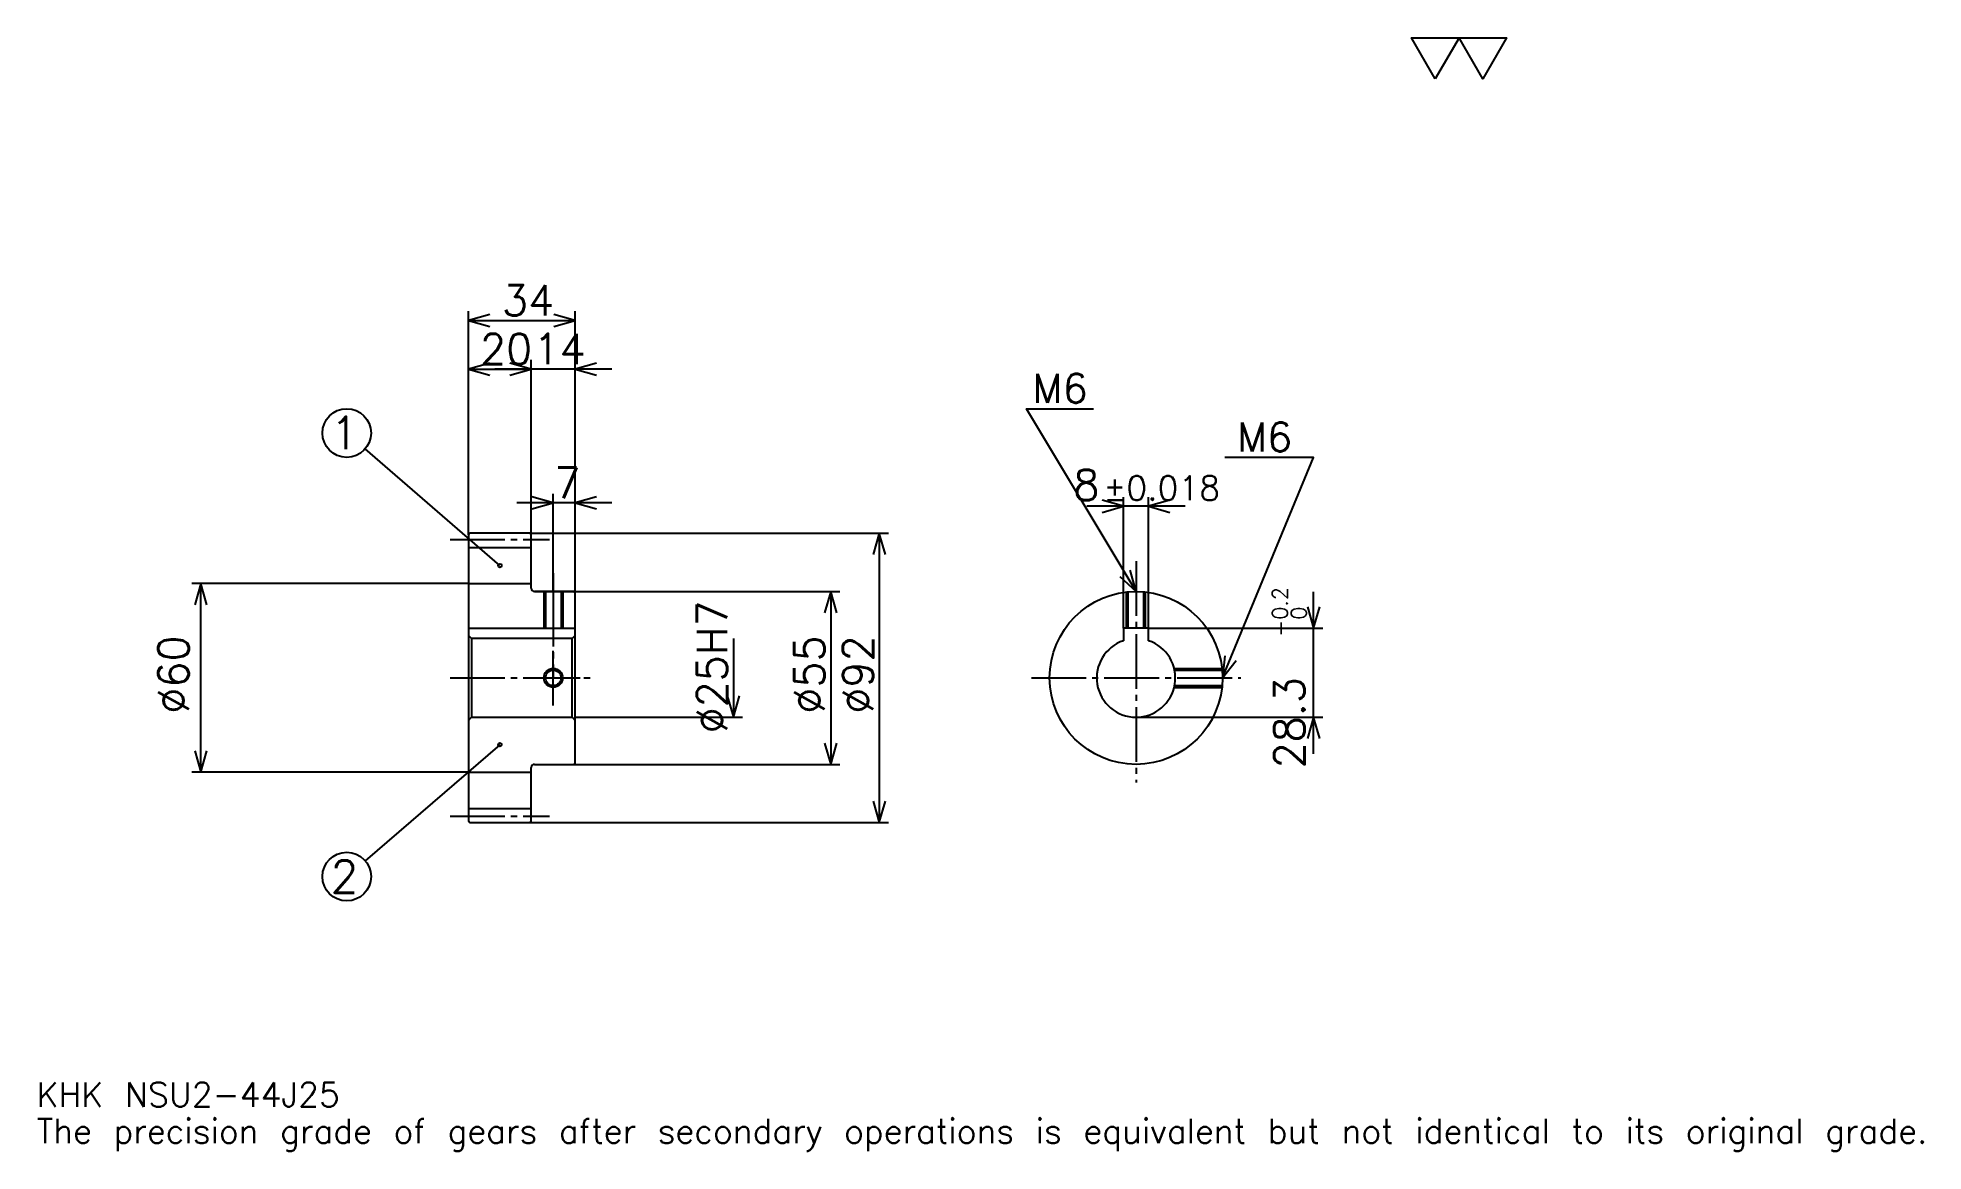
# Model space of a CAD drawing. Extents: x 20 to 620, y 7 to 361.
import ezdxf

# ---------------------------------------------------------------- set-up
doc = ezdxf.new("R2010")
doc.units = 0
doc.linetypes.add('DASHDOT', pattern=[23.217392, 17.413043, -1.934783, 1.934783, -1.934783])
doc.layers.get('0').update_dxf_attribs({"linetype": 'CONTINUOUS'})
doc.layers.add('DASHDOT', color=6, linetype='DASHDOT')
doc.styles.add('KANJI', font='TXT', dxfattribs={"bigfont": 'BIGFONT'})

msp = doc.modelspace()

# ---------------------------------------------------------------- linework, layer by layer
at = {"color": 5}
for p, q in [((156.717407, 203.684784), (156.717407, 274.304352)), ((156.717407, 271.402161), (190.717407, 271.402161)), ((190.717407, 203.684784), (190.717407, 274.304352)), ((176.717407, 203.684784), (176.717407, 258.826111)), ((156.717407, 255.92392), (176.717407, 255.92392)), ((202.326111, 255.92392), (165.108704, 255.92392)), ((166.717407, 193.434784), (123.873535, 230.515778)), ((183.717407, 203.684784), (183.717407, 216.260864)), ((202.326111, 213.358704), (172.108704, 213.358704)), ((384.739136, 212.271744), (353.521759, 212.271744)), ((365.130432, 173.484787), (365.130432, 215.17392)), ((373.130432, 173.484787), (373.130432, 215.17392)), ((156.717407, 203.184784), (156.717407, 203.684784)), ((176.217407, 203.684784), (190.717407, 203.684784)), ((176.717407, 203.184784), (176.717407, 203.684784)), ((183.717407, 185.184784), (183.717407, 203.684784)), ((183.717407, 185.184784), (183.717407, 203.684784)), ((190.717407, 203.684784), (290.358704, 203.684784)), ((190.717407, 184.684784), (190.717407, 203.684784)), ((287.456543, 203.684784), (287.456543, 111.684784)), ((156.717407, 187.684784), (68.684799, 187.684784)), ((71.586975, 127.684784), (71.586975, 187.684784)), ((177.717407, 185.184784), (190.717407, 185.184784)), ((190.717407, 185.184784), (274.880463, 185.184784)), ((271.978271, 185.184784), (271.978271, 130.184784)), ((425.652191, 133.576096), (425.652191, 185.093475)), ((241.021759, 170.184784), (241.021759, 145.184784)), ((373.130432, 173.484787), (428.554352, 173.484787)), ((190.717407, 145.184784), (243.923935, 145.184784)), ((369.130432, 145.184784), (428.554352, 145.184784)), ((166.717407, 136.434784), (123.885437, 99.540009)), ((156.717407, 127.684784), (68.684799, 127.684784)), ((177.717407, 130.184784), (190.717407, 130.184784)), ((190.717407, 130.184784), (274.880463, 130.184784)), ((176.217407, 111.684784), (190.717407, 111.684784)), ((190.717407, 111.684784), (290.358704, 111.684784))]:
    msp.add_line(p, q, dxfattribs=at)
at = {"color": 4}
for p, q in [((156.717407, 199.184784), (176.717407, 199.184784)), ((156.717407, 187.684784), (176.717407, 187.684784)), ((156.717407, 173.484787), (190.717407, 173.484787)), ((157.717407, 170.184784), (157.717407, 145.184784)), ((189.717407, 170.184784), (190.717407, 171.184784)), ((189.717407, 145.184784), (190.717407, 144.184784)), ((156.717407, 127.684784), (176.717407, 127.684784)), ((156.717407, 116.184784), (176.717407, 116.184784))]:
    msp.add_line(p, q, dxfattribs=at)
at = {"color": 7}
msp.add_lwpolyline([(464.347839, 348.260864), (456.802185, 361.339996), (486.984802, 361.339996), (479.439148, 348.260864), (471.893494, 361.339996), (464.347839, 348.260864)], dxfattribs=at)
at = {"color": 5}
for points in [[(163.489151, 273.336975), (156.717407, 271.402161), (163.489151, 269.467407)], [(183.945663, 269.467407), (190.717407, 271.402161), (183.945663, 273.336975)], [(163.489151, 257.858704), (156.717407, 255.92392), (163.489151, 253.989136)], [(169.945663, 253.989136), (176.717407, 255.92392), (169.945663, 257.858704)], [(169.945663, 253.989136), (176.717407, 255.92392), (169.945663, 257.858704)], [(197.489151, 257.858704), (190.717407, 255.92392), (197.489151, 253.989136)], [(369.130432, 185.184784), (334.304382, 243.228271), (355.586975, 243.228271)], [(396.630432, 157.684784), (425.652191, 227.75), (397.404358, 227.75)], [(176.945663, 211.42392), (183.717407, 213.358704), (176.945663, 215.293488)], [(197.489151, 215.293488), (190.717407, 213.358704), (197.489151, 211.42392)], [(358.358704, 210.33696), (365.130432, 212.271744), (358.358704, 214.206528)], [(379.902191, 214.206528), (373.130432, 212.271744), (379.902191, 210.33696)], [(289.391327, 196.91304), (287.456543, 203.684784), (285.521759, 196.91304)], [(363.987366, 189.996063), (369.130432, 185.184784), (367.305481, 191.986938)], [(73.521759, 180.91304), (71.586975, 187.684784), (69.652191, 180.91304)], [(273.913055, 178.41304), (271.978271, 185.184784), (270.043488, 178.41304)], [(423.717407, 180.256531), (425.652191, 173.484787), (427.586975, 180.256531)], [(397.434357, 164.681473), (396.630432, 157.684784), (401.009369, 163.200653)], [(239.086975, 151.956528), (241.021759, 145.184784), (242.956543, 151.956528)], [(427.586975, 138.41304), (425.652191, 145.184784), (423.717407, 138.41304)], [(69.652191, 134.456528), (71.586975, 127.684784), (73.521759, 134.456528)], [(270.043488, 136.956528), (271.978271, 130.184784), (273.913055, 136.956528)], [(285.521759, 118.456528), (287.456543, 111.684784), (289.391327, 118.456528)]]:
    msp.add_lwpolyline(points, dxfattribs=at)
at = {"color": 4}
for points in [[(176.717407, 186.184784), (176.717407, 203.184784), (176.217407, 203.684784), (157.217407, 203.684784), (156.717407, 203.184784), (156.717407, 144.184784)], [(177.717407, 130.184784), (190.217407, 130.184784), (190.717407, 130.684784), (190.717407, 184.684784), (190.217407, 185.184784), (177.717407, 185.184784)], [(180.717407, 185.184784), (180.717407, 173.484787)], [(181.257416, 185.184784), (181.257416, 173.484787)], [(186.177399, 185.184784), (186.177399, 173.484787)], [(186.717407, 185.184784), (186.717407, 173.484787)], [(366.130432, 173.484787), (366.130432, 185.02066)], [(366.670441, 173.484787), (366.670441, 185.074539)], [(371.590454, 173.484787), (371.590454, 185.074539)], [(372.130432, 173.484787), (372.130432, 185.02066)], [(156.717407, 144.184784), (157.717407, 145.184784), (189.717407, 145.184784), (189.717407, 170.184784), (157.717407, 170.184784), (156.717407, 171.184784)], [(373.130432, 169.527496), (373.130432, 173.484787), (365.130432, 173.484787), (365.130432, 169.527496)], [(381.265106, 160.684784), (396.466309, 160.684784)], [(381.385986, 160.144791), (396.520203, 160.144791)], [(381.265106, 154.684784), (396.466309, 154.684784)], [(381.385986, 155.224777), (396.520203, 155.224777)], [(156.717407, 144.184784), (156.717407, 112.184784), (157.217407, 111.684784), (176.217407, 111.684784), (176.717407, 112.184784), (176.717407, 129.184784)]]:
    msp.add_lwpolyline(points, dxfattribs=at)
at = {"color": 5}
for centre, radius in [((118.021759, 235.580444), 7.73913), ((166.717407, 193.434784), 0.580435), ((166.717407, 136.434784), 0.580435), ((118.021759, 94.489136), 7.73913)]:
    msp.add_circle(centre, radius, dxfattribs=at)
at = {"color": 4}
for centre, radius in [((369.130432, 157.684784), 27.5), ((183.717407, 157.684784), 2.46)]:
    msp.add_circle(centre, radius, dxfattribs=at)
at = {"color": 7}
msp.add_circle((183.717407, 157.684784), 3, dxfattribs=at)
at = {"color": 4}
for centre, radius, start, end in [((177.717407, 186.184784), 1, 180, 270), ((369.130432, 157.684784), 12.5, 108.662925185, 71.337074815), ((177.717407, 129.184784), 1, 90, 180)]:
    msp.add_arc(centre, radius, start, end, dxfattribs=at)
at = {"layer": 'DASHDOT', "color": 7}
for p, q in [((150.913055, 201.684784), (182.521759, 201.684784)), ((369.130432, 194.858704), (369.130432, 124.380432)), ((183.717407, 185.184784), (183.717407, 157.684784)), ((150.913055, 157.684784), (196.521759, 157.684784)), ((335.826111, 157.684784), (402.434814, 157.684784)), ((150.913055, 113.684784), (182.521759, 113.684784))]:
    msp.add_line(p, q, dxfattribs=at)
for points in [[(183.717407, 190.989136), (183.717407, 167.680435)], [(183.717407, 148.880432), (183.717407, 166.489136)], [(174.913055, 157.684784), (192.521759, 157.684784)]]:
    msp.add_lwpolyline(points, dxfattribs=at)

# ---------------------------------------------------------------- texts
at = {"color": 7, "style": 'KANJI'}
for s, height, p in [('34', 9.673913, (167.429367, 272.950012)), ('20', 9.673913, (160.429367, 257.471741)), ('14', 9.673913, (177.429367, 257.471741)), ('M6', 9.286957, (336.239136, 245.163055)), ('1', 10.318841, (112.862335, 230.421021)), ('M6', 9.286957, (401.273926, 229.684784)), ('7', 9.673913, (184.07338, 214.906525)), ('8', 9.673913, (349.16156, 214.206528)), ('%%p0.018', 7.73913, (358.737549, 214.206528)), ('2', 10.318841, (112.862335, 89.329712)), ('KHK NSU2-44J25', 7.73913, (19.347826, 21.282608)), ('The precision grade of gears after secondary operations is equivalent but not identical to its original grade.', 7.73913, (19.347826, 9.673913))]:
    msp.add_text(s, height=height, dxfattribs=at).set_placement(p)
for s, height, p in [('%%c25H7', 9.673913, (239.086975, 140.029892)), ('0.2', 4.836957, (417.332642, 176.210907)), ('+', 4.836957, (417.332642, 170.793518)), ('0', 4.836957, (423.330444, 176.210907)), ('%%c60', 9.673913, (67.717407, 146.317932)), ('%%c55', 9.673913, (270.043488, 146.317932)), ('%%c92', 9.673913, (285.521759, 146.317932)), ('28.3', 9.673913, (422.750031, 128.92099))]:
    msp.add_text(s, height=height, rotation=90, dxfattribs=at).set_placement(p)

doc.saveas('drawing.dxf')
